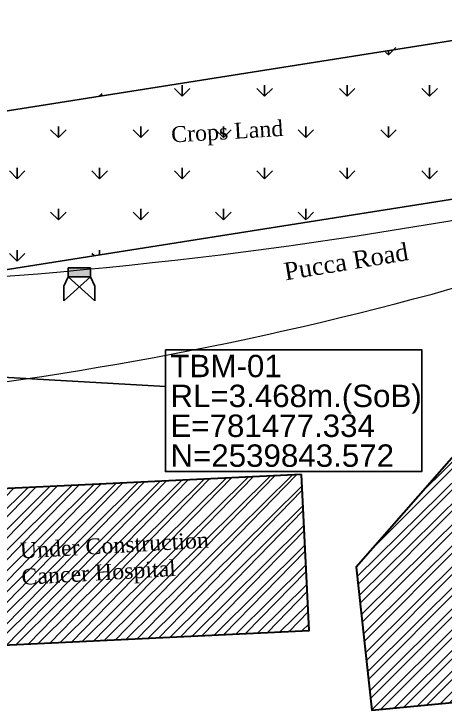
# Model space of a CAD drawing. Header units: inches. Extents: x 215676 to 3518780154, y 2761699 to 325936546.
# Drawn here: x 113064490 to 113101438, y 9435488 to 9495169 of the extents above; entities that cross this region are included whole.
import ezdxf
from ezdxf.enums import TextEntityAlignment as Align

# ---------------------------------------------------------------- set-up
doc = ezdxf.new("R2010")
doc.units = ezdxf.units.IN
doc.header["$LTSCALE"] = 20
doc.header["$MEASUREMENT"] = 0
doc.layers.add('BUILDING', color=5, linetype='Continuous', lineweight=30)
doc.layers.add('Road', color=7, linetype='Continuous', lineweight=30)
for name, color, linetype in [('Crops Land', 74, 'Continuous'), ('ELECTRIC POLE', 1, 'Continuous'), ('Text', 7, 'Continuous')]:
    doc.layers.add(name, color=color, linetype=linetype)
doc.styles.get("Standard").update_dxf_attribs({"font": 'times.ttf', "height": 1})
doc.styles.add('text', font='arial.ttf')
doc.styles.add('TR', font='times.ttf')
doc.dimstyles.get("Standard").update_dxf_attribs({"dimtxt": 0.18, "dimasz": 0.18, "dimexe": 0.18, "dimexo": 0.0625, "dimgap": 0.09, "dimtad": 0, "dimtih": 1, "dimtoh": 1, "dimdec": 4, "dimzin": 0, "dimdsep": 46, "dimtxsty": 'Standard', "dimcen": 0.09, "dimadec": 0, "dimazin": 0, "dimtfac": 1, "dimtdec": 4, "dimtofl": 0, "dimtmove": 0, "dimatfit": 3, "dimfxl": 1, "dimtolj": 1, "dimtzin": 0, "dimarcsym": 0})

# ---------------------------------------------------------------- blocks, each defined once
blk = doc.blocks.new('eeee')
at = {"layer": 'ELECTRIC POLE'}
for p, q in [((353314.0216475676, 2673551.64898157), (353315.7394676891, 2673551.64898157)), ((353314.0216475676, 2673550.959405303), (353314.0216475676, 2673551.64898157)), ((353315.7394676891, 2673551.64898157), (353315.7394676891, 2673550.959405303)), ((353314.0216475676, 2673550.959405303), (353313.699718081, 2673550.258974852)), ((353313.699718081, 2673549.118617038), (353315.7394676891, 2673550.959405303)), ((353315.7394676891, 2673550.959405303), (353314.0216475676, 2673550.959405303)), ((353316.0613971761, 2673549.118617038), (353314.0216475676, 2673550.959405303)), ((353315.7394676891, 2673550.959405303), (353316.0613971761, 2673550.258974852)), ((353313.699718081, 2673550.258974852), (353313.699718081, 2673549.118617038)), ((353316.0613971761, 2673550.258974852), (353316.0613971761, 2673549.118617038))]:
    blk.add_line(p, q, dxfattribs=at)
blk.add_solid([(353314.0216475676, 2673551.64898157), (353315.7394676891, 2673551.64898157), (353314.0216475676, 2673550.959405303), (353315.7394676891, 2673550.959405303)], dxfattribs=at)

msp = doc.modelspace()

# ---------------------------------------------------------------- hatches: boundary and pattern name
at = {"layer": 'BUILDING', "lineweight": 20, "ltscale": 0.2}
h = msp.add_hatch(dxfattribs=at)
h.set_pattern_fill('ANSI32', color=256, scale=3371.745232298785, style=0)
h.set_pattern_definition([(45, (-659396366.2460881, -2491106631.102173), (-894.0689693219556, 894.0689693219558), []), (45, (-659395770.2000982, -2491106631.102173), (-894.0689693219556, 894.0689693219558), [])])
h.paths.add_polyline_path([(113093818.9594783, 9447738.414318085), (113095162.4158534, 9435488.012458801), (113146766.382696, 9440387.501699448), (113144087.5911311, 9469259.538835526), (113109958.8767756, 9466129.5817585)])
h.paths.add_polyline_path([(113089139.0082911, 9455676.565038681), (113057411.7519892, 9454155.607416153), (113058135.7639979, 9440791.67432785), (113089779.8589839, 9442308.385976791)])
h.paths.add_polyline_path([(113116704.4905367, 9450956.637590596), (113133257.6708927, 9451925.646982515), (113132954.5229125, 9457104.196573956), (113116401.3425566, 9456135.187182037)], flags=24)
h.paths.add_polyline_path([(113064812.780469, 9445356.835012624), (113081365.9608249, 9446325.844404543), (113081062.8128447, 9451504.393995984), (113064509.6324888, 9450535.384604065)], flags=24)
at = {"layer": 'Crops Land'}
h = msp.add_hatch(dxfattribs=at)
h.set_pattern_fill('GRASS', color=256, scale=5000)
h.set_pattern_definition([(90, (-659396366.2460881, -2491106631.102173), (-3535.533904999999, 3535.533904999999), [937.5, -6133.567814999999]), (45, (-659396366.2460881, -2491106631.102173), (-3535.533905932738, 3535.533905932738), [937.5000000000001, -4062.5]), (135, (-659396366.2460881, -2491106631.102173), (-3535.533905932738, -3535.533905932738), [937.5, -4062.5])])
h.paths.add_polyline_path([(113116544.1489009, 9481578.420684814), (113116544.1489009, 9495168.9920578), (113054316.4967097, 9485337.514032364), (113054316.4967097, 9471746.942659378)])
h.paths.add_polyline_path([(113077642.0150836, 9483318.754916176), (113087701.7244833, 9483907.641926331), (113087532.5940095, 9486796.826757574), (113077472.8846098, 9486207.939747421)], flags=24)

# ---------------------------------------------------------------- linework, layer by layer
at = {"elevation": -10495.00355915564}
msp.add_lwpolyline([(113077476.4851494, 9466385.33699441), (113099433.9789848, 9466385.33699441), (113099433.9789848, 9455931.046800852), (113077476.4851494, 9455931.046800852)], close=True, dxfattribs=at)
at = {"layer": 'BUILDING', "lineweight": 30}
for points in [[(113109958.8767756, 9466129.5817585), (113093818.9594783, 9447738.414318085), (113095162.4158534, 9435488.012458801), (113146766.382696, 9440387.501699448), (113144087.5911311, 9469259.538835526)], [(113089139.0082911, 9455676.565038681), (113057411.7519892, 9454155.607416153), (113058135.7639979, 9440791.67432785), (113089779.8589839, 9442308.385976791), (113089139.0082911, 9455676.565038681)]]:
    msp.add_lwpolyline(points, close=True, dxfattribs=at)
at = {"layer": 'Crops Land'}
msp.add_lwpolyline([(113054316.4967097, 9485337.514032364), (113116544.1489009, 9495168.9920578), (113116544.1489009, 9481578.420684814), (113054316.4967097, 9471746.942659378)], close=True, dxfattribs=at)
at = {"layer": 'Road', "lineweight": 0, "elevation": 3468}
for points in [[(113054740.7325573, 9472076.03679318, 0.03872257466449799), (113117135.5469386, 9480400.926385544)], [(113053979.9033982, 9462405.885525135, 0.04316895094921052), (113105023.2542231, 9472474.408705413)]]:
    msp.add_lwpolyline(points, format="xyb", dxfattribs=at)

# ---------------------------------------------------------------- block references
at = {"layer": 'Text', "xscale": 1123.915077434745, "yscale": 1123.915077434745, "zscale": 1123.915077434745}
msp.add_blockref('eeee', (-284025820.5868627, -2995371605.487381, -3.045521168587584e-07), dxfattribs=at)

# ---------------------------------------------------------------- texts
at = {"layer": 'Text', "style": 'TR'}
msp.add_text('Pucca Road', height=1500, rotation=9.379357582566174, dxfattribs=at).set_placement((113087645.8679866, 9473063.719436646), align=Align.MIDDLE_LEFT)
at = {"layer": 'Text', "char_height": 1355.448139022587, "attachment_point": 1, "rotation": 3.3502238183543636, "style": 'TR'}
for s, insert in [('Crops Land', (113077926.1785792, 9485500.526382446)), ('Under Construction Cancer Hospital', (113064962.9264582, 9449827.97123909))]:
    msp.add_mtext_dynamic_manual_height_columns(s, width=19617.59332777001, gutter_width=45000, heights=[0], dxfattribs=dict(at, insert=insert))
at = {"layer": 'Text', "color": 30, "true_color": 0xf26722, "insert": (113077901.2349815, 9465943.637304544, -10495.00355915564), "char_height": 1920, "width": 23360.58443852942, "attachment_point": 1, "line_spacing_factor": 0.8, "style": 'text'}
msp.add_mtext('{\\C1;TBM-01\\C256;\\PRL=3.468m.(SoB)\\PE=781477.334\\PN=2539843.572}', dxfattribs=at)

# ---------------------------------------------------------------- leaders
msp.add_leader([(113055259.4066523, 9464502.703044891, -13248.58462729823), (113077476.4851494, 9463223.051119223, -13248.58462729823)], dimstyle='Standard', override={"dimgap": 0.09, "dimtad": 0})

doc.saveas('drawing.dxf')
